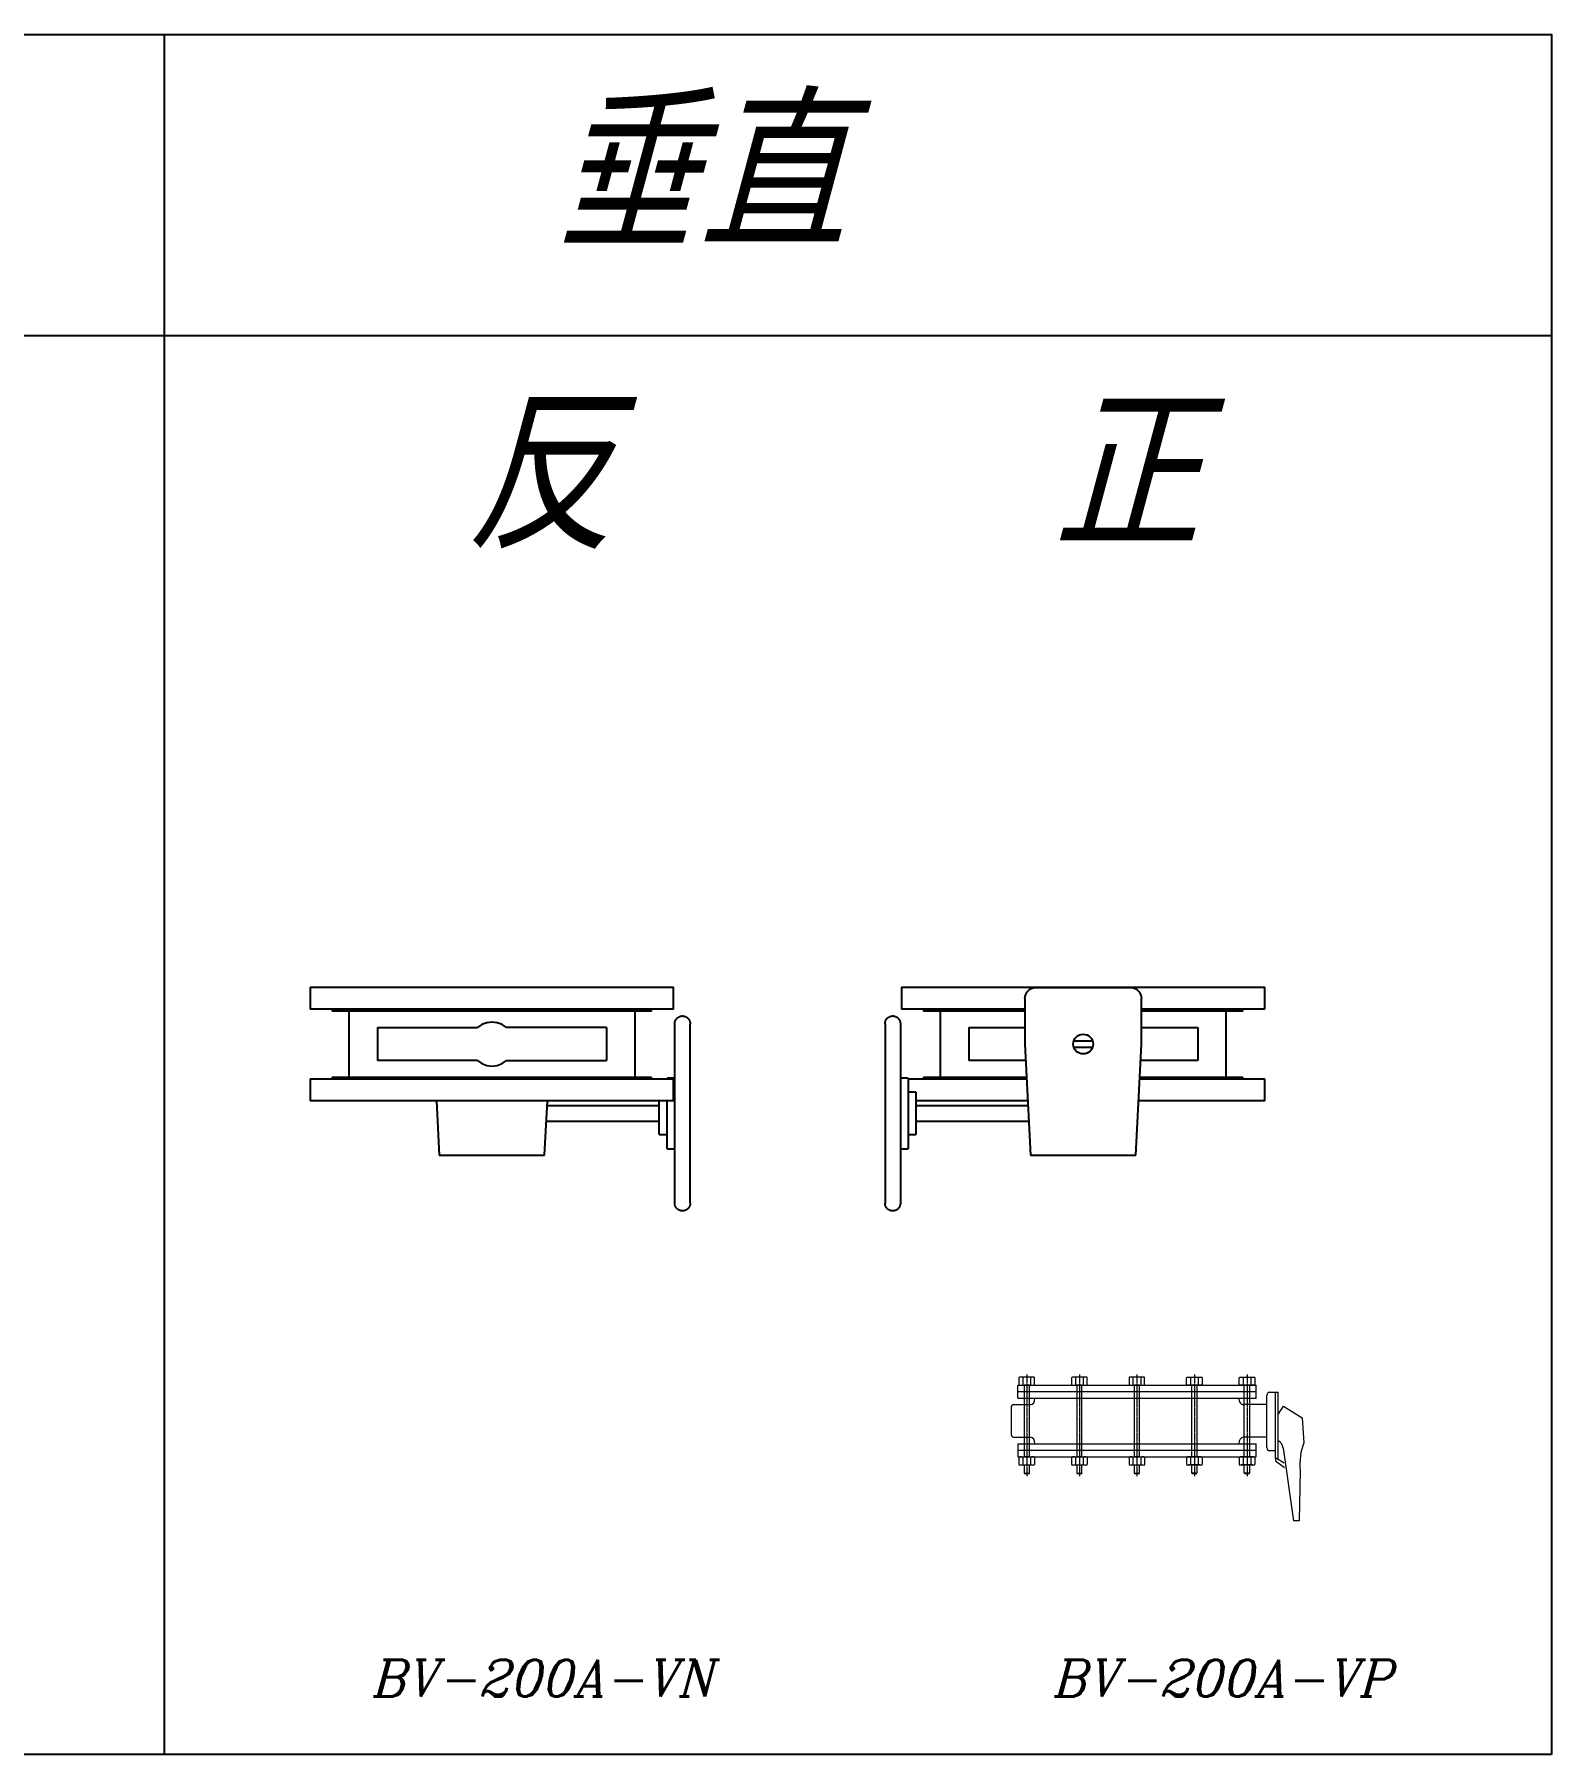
# Model space of a CAD drawing. Header units: millimetres. Extents: x -69706 to 52883, y -6882 to 68885.
# Drawn here: x 12785 to 14163, y 575 to 2137 of the extents above; entities that cross this region are included whole.
import ezdxf

# ---------------------------------------------------------------- set-up
doc = ezdxf.new("R2010")
doc.units = ezdxf.units.MM
doc.linetypes.add('CENTER', pattern=[2, 1.25, -0.25, 0.25, -0.25])
doc.layers.add('M-HVAC-VALV', color=10, linetype='Continuous', lineweight=13)
doc.styles.add('XFM7P20PCW$0$STDTEXT', font='complex.shx', dxfattribs={"bigfont": 'chineset.shx'})

# ---------------------------------------------------------------- blocks, each defined once
blk = doc.blocks.new('AC-Butterfly Valve')
for p, q in [((-91.1, 81.2), (-91.1, 74.5)), ((-79.4, 81.9), (-90.8, 81.9)), ((-88, 81.9), (-88, 73.9)), ((-82.1, 81.9), (-82.1, 73.9)), ((-79, 74.5), (-79, 81.2)), ((-50.4, 81.2), (-50.4, 74.5)), ((-38.7, 81.9), (-50.1, 81.9)), ((-47.4, 81.9), (-47.4, 73.9)), ((-41.4, 81.9), (-41.4, 73.9)), ((-38.4, 74.5), (-38.4, 81.2)), ((-6, 74.5), (-6, 81.2)), ((-5.7, 81.9), (5.7, 81.9)), ((-3, 81.9), (-3, 73.9)), ((3, 81.9), (3, 73.9)), ((6, 81.2), (6, 74.5)), ((38.4, 74.5), (38.4, 81.2)), ((38.7, 81.9), (50.1, 81.9)), ((41.4, 81.9), (41.4, 73.9)), ((47.4, 81.9), (47.4, 73.9)), ((50.4, 81.2), (50.4, 74.5)), ((79, 74.5), (79, 81.2)), ((79.4, 81.9), (90.8, 81.9)), ((82.1, 81.9), (82.1, 73.9)), ((88, 81.9), (88, 73.9)), ((91.1, 81.2), (91.1, 74.5)), ((-109.2, -2.9), (-109.2, 66.5)), ((-107.2, -1.8), (-107.2, 66.5)), ((92.1, 73.9), (-92.1, 73.9)), ((-92.1, 60.4), (-92.1, 73.9)), ((-90.8, 73.9), (-79.4, 73.9)), ((-87.1, 73.9), (-87.1, 0)), ((-83, 73.9), (-87.1, 73.9)), ((-83, 0), (-83, 73.9)), ((-50.1, 73.9), (-38.7, 73.9)), ((-46.4, 73.9), (-46.4, 0)), ((-42.4, 73.9), (-46.4, 73.9)), ((-42.4, 0), (-42.4, 73.9)), ((5.7, 73.9), (-5.7, 73.9)), ((-2, 0), (-2, 73.9)), ((-2, 73.9), (2, 73.9)), ((2, 73.9), (2, 0)), ((50.1, 73.9), (38.7, 73.9)), ((42.4, 0), (42.4, 73.9)), ((42.4, 73.9), (46.4, 73.9)), ((46.4, 73.9), (46.4, 0)), ((90.8, 73.9), (79.4, 73.9)), ((83, 0), (83, 73.9)), ((83, 73.9), (87.1, 73.9)), ((87.1, 73.9), (87.1, 0)), ((92.1, 60.4), (92.1, 73.9)), ((-100.5, 9.6), (-100.5, 63.2)), ((-100.5, 53.7), (-82.1, 53.7)), ((92.1, 60.4), (-92.1, 60.4)), ((78.7, 60.4), (78.7, 60.4)), ((95.5, 53.7), (82.1, 53.7)), ((97.2, 50.4), (97.2, 23.5)), ((-100.5, 20.1), (-82.1, 20.1)), ((92.1, 13.4), (-92.1, 13.4)), ((-92.1, 0), (-92.1, 13.4)), ((78.7, 13.4), (78.7, 13.4)), ((95.5, 20.1), (82.1, 20.1)), ((92.1, 13.4), (92.1, 0)), ((92.1, 0), (-92.1, 0)), ((-89.6, 0), (-80.6, 0)), ((-48.9, 0), (-39.9, 0)), ((4.5, 0), (-4.5, 0)), ((48.9, 0), (39.9, 0)), ((89.6, 0), (80.6, 0)), ((-91.1, -0.4), (-91.1, -8.1)), ((-89.6, -8.4), (-80.6, -8.4)), ((-88, -0.4), (-88, -8.1)), ((-87.1, -8.4), (-87.1, -17)), ((-83, -17), (-83, -8.4)), ((-82.1, -0.4), (-82.1, -8.1)), ((-79, -0.4), (-79, -8.1)), ((-50.4, -0.4), (-50.4, -8.1)), ((-48.9, -8.4), (-39.9, -8.4)), ((-47.4, -0.4), (-47.4, -8.1)), ((-46.4, -8.4), (-46.4, -17)), ((-42.4, -17), (-42.4, -8.4)), ((-41.4, -0.4), (-41.4, -8.1)), ((-38.4, -0.4), (-38.4, -8.1)), ((-6, -0.4), (-6, -8.1)), ((4.5, -8.4), (-4.5, -8.4)), ((-3, -0.4), (-3, -8.1)), ((-2, -17), (-2, -8.4)), ((2, -8.4), (2, -17)), ((3, -0.4), (3, -8.1)), ((6, -0.4), (6, -8.1)), ((38.4, -0.4), (38.4, -8.1)), ((48.9, -8.4), (39.9, -8.4)), ((41.4, -0.4), (41.4, -8.1)), ((42.4, -17), (42.4, -8.4)), ((46.4, -8.4), (46.4, -17)), ((47.4, -0.4), (47.4, -8.1)), ((50.4, -0.4), (50.4, -8.1)), ((79, -0.4), (79, -8.1)), ((89.6, -8.4), (80.6, -8.4)), ((82.1, -0.4), (82.1, -8.1)), ((83, -17), (83, -8.4)), ((87.1, -8.4), (87.1, -17)), ((88, -0.4), (88, -8.1)), ((91.1, -0.4), (91.1, -8.1)), ((-87.1, -17), (-83, -17)), ((-46.4, -17), (-42.4, -17)), ((2, -17), (-2, -17)), ((46.4, -17), (42.4, -17)), ((87.1, -17), (83, -17))]:
    blk.add_line(p, q)
at = {"color": 8, "linetype": 'CENTER'}
for p, q in [((-85.1, 84.6), (-85.1, -20.1)), ((-44.4, 84.6), (-44.4, -20.1)), ((0, 84.6), (0, -20.1)), ((44.4, 84.6), (44.4, -20.1)), ((85.1, 84.6), (85.1, -20.1))]:
    blk.add_line(p, q, dxfattribs=at)
at = {"ltscale": 0.03}
for p, q in [((-102.2, 66.5), (-109.2, 66.5)), ((-127.7, 40.1), (-129.1, 14.4)), ((-113.3, 52.1), (-127.7, 40.1)), ((-109.2, 43.7), (-113.3, 52.1)), ((-112.9, 8.7), (-120.9, -65.9)), ((-102.2, 6.3), (-107.2, 6.3)), ((-107.2, -4.1), (-114.1, -11.1)), ((-113.9, -6.6), (-107.8, -1.7)), ((-126.2, -14.1), (-125.5, -65.9)), ((-125.5, -65.9), (-120.9, -65.9))]:
    blk.add_line(p, q, dxfattribs=at)
at = {"color": 8}
for p, q in [((92.1, 67.1), (-92.1, 67.1)), ((92.1, 6.7), (-92.1, 6.7))]:
    blk.add_line(p, q, dxfattribs=at)
at = {"extrusion": (0, 0, -1)}
for centre, major_axis, start_param, end_param in [((-90.8, 81.2), (0, 0.671), 4.712389, 6.283185), ((-79.4, 81.2), (0, 0.671), 0, 1.570796), ((-50.1, 81.2), (0, 0.671), 4.712389, 6.283185), ((-38.7, 81.2), (0, 0.671), 0, 1.570796), ((-5.7, 81.2), (0, 0.671), 4.712389, 6.283185), ((5.7, 81.2), (0, 0.671), 0, 1.570796), ((38.7, 81.2), (0, 0.671), 4.712389, 6.283185), ((50.1, 81.2), (0, 0.671), 0, 1.570796), ((79.4, 81.2), (0, 0.671), 4.712389, 6.283185), ((90.8, 81.2), (0, 0.671), 0, 1.570796), ((-90.8, 74.5), (0, 0.671), 3.141593, 4.712389), ((-79.4, 74.5), (0, 0.671), 1.570796, 3.141593), ((-50.1, 74.5), (0, 0.671), 3.141593, 4.712389), ((-38.7, 74.5), (0, 0.671), 1.570796, 3.141593), ((-5.7, 74.5), (0, 0.671), 3.141593, 4.712389), ((5.7, 74.5), (0, 0.671), 1.570796, 3.141593), ((38.7, 74.5), (0, 0.671), 3.141593, 4.712389), ((50.1, 74.5), (0, 0.671), 1.570796, 3.141593), ((79.4, 74.5), (0, 0.671), 3.141593, 4.712389), ((90.8, 74.5), (0, 0.671), 1.570796, 3.141593), ((-82.1, 60.4), (0, 6.71), 1.570796, 3.141593), ((82.1, 60.4), (0, 6.71), 3.141593, 4.712389), ((95.5, 50.4), (0, 3.36), 0, 1.570796), ((-82.1, 13.4), (0, 6.71), 0, 1.570796), ((82.1, 13.4), (0, 6.71), 4.712389, 6.283185), ((95.5, 23.5), (0, 3.36), 1.570796, 3.141593), ((-102.2, 9.6), (0, 3.36), 1.570796, 3.141593), ((-89.6, -12.8), (0, 12.8), -0.242882, 0.242882), ((-85.1, -47.2), (0, 47.2), -0.126243, 0.126243), ((-80.6, -12.8), (0, 12.8), -0.242882, 0.242882), ((-48.9, -12.8), (0, 12.8), -0.242882, 0.242882), ((-44.4, -47.2), (0, 47.2), -0.126243, 0.126243), ((-39.9, -12.8), (0, 12.8), -0.242882, 0.242882), ((-4.5, -12.8), (0, 12.8), -0.242882, 0.242882), ((0, -47.2), (0, 47.2), -0.126243, 0.126243), ((4.5, -12.8), (0, 12.8), -0.242882, 0.242882), ((39.9, -12.8), (0, 12.8), -0.242882, 0.242882), ((44.4, -47.2), (0, 47.2), -0.126243, 0.126243), ((48.9, -12.8), (0, 12.8), -0.242882, 0.242882), ((80.6, -12.8), (0, 12.8), -0.242882, 0.242882), ((85.1, -47.2), (0, 47.2), -0.126243, 0.126243), ((89.6, -12.8), (0, 12.8), -0.242882, 0.242882), ((-89.6, 4.3), (0, 12.8), 2.898711, 3.384475), ((-85.1, 38.8), (0, 47.2), 3.01535, 3.267836), ((-80.6, 4.3), (0, 12.8), 2.898711, 3.384475), ((-48.9, 4.3), (0, 12.8), 2.898711, 3.384475), ((-44.4, 38.8), (0, 47.2), 3.01535, 3.267836), ((-39.9, 4.3), (0, 12.8), 2.898711, 3.384475), ((-4.5, 4.3), (0, 12.8), 2.898711, 3.384475), ((0, 38.8), (0, 47.2), 3.01535, 3.267836), ((4.5, 4.3), (0, 12.8), 2.898711, 3.384475), ((39.9, 4.3), (0, 12.8), 2.898711, 3.384475), ((44.4, 38.8), (0, 47.2), 3.01535, 3.267836), ((48.9, 4.3), (0, 12.8), 2.898711, 3.384475), ((80.6, 4.3), (0, 12.8), 2.898711, 3.384475), ((85.1, 38.8), (0, 47.2), 3.01535, 3.267836), ((89.6, 4.3), (0, 12.8), 2.898711, 3.384475), ((-85.1, 1.3), (0, 18.8), 2.925362, 3.357823), ((-44.4, 1.3), (0, 18.8), 2.925362, 3.357823), ((0, 1.3), (0, 18.8), 2.925362, 3.357823), ((44.4, 1.3), (0, 18.8), 2.925362, 3.357823), ((85.1, 1.3), (0, 18.8), 2.925362, 3.357823)]:
    blk.add_ellipse(centre, major_axis=major_axis, ratio=0.5, start_param=start_param, end_param=end_param, dxfattribs=at)
at = {"ltscale": 0.03, "extrusion": (0, 0, -1)}
for centre, major_axis, start_param, end_param in [((-102.2, 63.2), (0, 3.36), 0, 1.570796), ((-147, -7.7), (0, 42.2), 1.018849, 1.721614), ((-108.4, 7.3), (0, 9.14), -1.411469, -0.184238), ((-107.6, -3), (0, 1.33), -0.382935, 2.617579)]:
    blk.add_ellipse(centre, major_axis=major_axis, ratio=0.5, start_param=start_param, end_param=end_param, dxfattribs=at)
blk = doc.blocks.new('XFM7P20PCW$0$BV-200A-VN')
for p, q in [((-165, 152.4), (-165, 132.4)), ((-165, 152.4), (165, 152.4)), ((165, 132.4), (165, 152.4)), ((165, 132.4), (-165, 132.4)), ((-145, 132.4), (-145, 130.8)), ((145, 130.8), (-145, 130.8)), ((-130, 130.8), (-130, 70.8)), ((130, 70.8), (130, 130.8)), ((145, 130.8), (145, 132.4)), ((168.8, 124.9), (169, 125)), ((169, 125), (169.2, 125.2)), ((169.2, 125.2), (169.5, 125.3)), ((169.5, 125.3), (169.7, 125.5)), ((169.7, 125.5), (170, 125.6)), ((170, 125.6), (170.2, 125.7)), ((170.2, 125.7), (170.5, 125.8)), ((170.5, 125.8), (170.7, 125.9)), ((170.7, 125.9), (171, 126)), ((171, 126), (171.3, 126.1)), ((171.3, 126.1), (171.5, 126.1)), ((171.5, 126.1), (171.8, 126.2)), ((171.8, 126.2), (172.1, 126.2)), ((172.1, 126.2), (172.4, 126.3)), ((172.4, 126.3), (172.6, 126.3)), ((172.6, 126.3), (172.9, 126.3)), ((172.9, 126.3), (173, 126.3)), ((173, 126.3), (173.3, 126.3)), ((173.3, 126.3), (173.6, 126.3)), ((173.6, 126.3), (173.8, 126.2)), ((173.8, 126.2), (174.1, 126.2)), ((174.1, 126.2), (174.4, 126.2)), ((174.4, 126.2), (174.7, 126.1)), ((174.7, 126.1), (174.9, 126)), ((174.9, 126), (175.2, 125.9)), ((175.2, 125.9), (175.5, 125.9)), ((175.5, 125.9), (175.7, 125.7)), ((175.7, 125.7), (176, 125.6)), ((176, 125.6), (176.2, 125.5)), ((176.2, 125.5), (176.5, 125.4)), ((176.5, 125.4), (176.7, 125.2)), ((176.7, 125.2), (177, 125.1)), ((177, 125.1), (177.2, 124.9)), ((-104, 115.8), (-13.2, 115.8)), ((-104, 115.8), (-104, 85.8)), ((-9.3, 118.5), (-13.2, 115.8)), ((-4.8, 120.2), (-9.3, 118.5)), ((0, 120.8), (-4.8, 120.2)), ((4.8, 120.2), (0, 120.8)), ((9.3, 118.5), (4.8, 120.2)), ((13.2, 115.8), (9.3, 118.5)), ((104, 115.8), (13.2, 115.8)), ((104, 115.8), (104, 85.8)), ((166, 119.9), (166.1, 120.1)), ((166, 119.6), (166, 119.9)), ((166, 119.3), (166, 119.6)), ((166, -43.7), (166, 119.3)), ((166.1, 120.7), (166.2, 121)), ((166.1, 120.4), (166.1, 120.7)), ((166.1, 120.1), (166.1, 120.4)), ((166.2, 121), (166.3, 121.2)), ((166.3, 121.2), (166.4, 121.5)), ((166.4, 121.8), (166.6, 122)), ((166.4, 121.5), (166.4, 121.8)), ((166.6, 122), (166.7, 122.3)), ((166.7, 122.3), (166.8, 122.5)), ((166.8, 122.5), (166.9, 122.8)), ((166.9, 122.8), (167.1, 123)), ((167.1, 123), (167.2, 123.3)), ((167.2, 123.3), (167.4, 123.5)), ((167.4, 123.5), (167.6, 123.7)), ((167.6, 123.7), (167.7, 123.9)), ((167.7, 123.9), (167.9, 124.1)), ((167.9, 124.1), (168.1, 124.3)), ((168.1, 124.3), (168.3, 124.5)), ((168.3, 124.5), (168.5, 124.7)), ((168.5, 124.7), (168.8, 124.9)), ((177.2, 124.9), (177.4, 124.7)), ((177.4, 124.7), (177.6, 124.6)), ((177.6, 124.6), (177.8, 124.4)), ((177.8, 124.4), (178, 124.2)), ((178, 124.2), (178.2, 124)), ((178.2, 124), (178.4, 123.8)), ((178.4, 123.8), (178.6, 123.5)), ((178.6, 123.5), (178.7, 123.3)), ((178.7, 123.3), (178.9, 123.1)), ((178.9, 123.1), (179, 122.8)), ((179, 122.8), (179.2, 122.6)), ((179.2, 122.6), (179.3, 122.3)), ((179.3, 122.3), (179.4, 122.1)), ((179.4, 122.1), (179.5, 121.8)), ((179.5, 121.8), (179.6, 121.6)), ((179.6, 121.6), (179.7, 121.3)), ((179.7, 121.3), (179.8, 121)), ((179.8, 121), (179.8, 120.8)), ((179.8, 120.8), (179.9, 120.5)), ((179.9, 120.5), (179.9, 120.2)), ((179.9, 120.2), (180, 119.9)), ((180, 119.9), (180, 119.7)), ((180, 119.7), (180, 119.4)), ((180, 119.4), (180, 119.3)), ((180, -43.7), (180, 119.3)), ((-13.2, 85.8), (-104, 85.8)), ((-13.2, 85.8), (-9.3, 83.1)), ((-9.3, 83.1), (-4.8, 81.4)), ((-4.8, 81.4), (0, 80.8)), ((0, 80.8), (4.8, 81.4)), ((4.8, 81.4), (9.3, 83.1)), ((9.3, 83.1), (13.2, 85.8)), ((13.2, 85.8), (104, 85.8)), ((-165, 69.2), (-165, 49.2)), ((-165, 69.2), (165, 69.2)), ((-145, 70.8), (-145, 69.2)), ((-145, 70.8), (145, 70.8)), ((145, 69.2), (145, 70.8)), ((166, 69.8), (159, 69.8)), ((159, 69.5), (159, 69.8)), ((165, 49.2), (165, 69.2)), ((165, 49.2), (-165, 49.2)), ((-50.4, 49.2), (-47.8, 0)), ((47.8, 0), (50.4, 49.2)), ((152, 18.6), (152, 49.3)), ((159, 5.8), (159, 49.3)), ((152, 44.8), (50.2, 44.8)), ((49.4, 30.8), (152, 30.8)), ((152, 18.6), (159, 18.6)), ((-47.8, 0), (47.8, 0)), ((159, 5.8), (166, 5.8)), ((166, -43.8), (166, -43.7)), ((166, -44.1), (166, -43.8)), ((166, -44.3), (166, -44.1)), ((166.1, -44.6), (166, -44.3)), ((166.1, -44.9), (166.1, -44.6)), ((166.2, -45.2), (166.1, -44.9)), ((166.2, -45.4), (166.2, -45.2)), ((166.3, -45.7), (166.2, -45.4)), ((166.4, -46), (166.3, -45.7)), ((166.5, -46.2), (166.4, -46)), ((166.6, -46.5), (166.5, -46.2)), ((166.7, -46.7), (166.6, -46.5)), ((166.8, -47), (166.7, -46.7)), ((179.3, -46.7), (179.2, -46.9)), ((179.4, -46.4), (179.3, -46.7)), ((179.6, -46.2), (179.4, -46.4)), ((179.7, -45.6), (179.6, -45.9)), ((179.6, -45.9), (179.6, -46.2)), ((179.8, -45.4), (179.7, -45.6)), ((179.9, -45.1), (179.8, -45.4)), ((180, -44.3), (179.9, -44.5)), ((179.9, -44.5), (179.9, -44.8)), ((179.9, -44.8), (179.9, -45.1)), ((180, -43.7), (180, -44)), ((180, -44), (180, -44.3)), ((167, -47.2), (166.8, -47)), ((167.1, -47.5), (167, -47.2)), ((167.3, -47.7), (167.1, -47.5)), ((167.4, -47.9), (167.3, -47.7)), ((167.6, -48.2), (167.4, -47.9)), ((167.8, -48.4), (167.6, -48.2)), ((168, -48.6), (167.8, -48.4)), ((168.2, -48.8), (168, -48.6)), ((168.4, -49), (168.2, -48.8)), ((168.6, -49.1), (168.4, -49)), ((168.8, -49.3), (168.6, -49.1)), ((169, -49.5), (168.8, -49.3)), ((169.3, -49.6), (169, -49.5)), ((169.5, -49.8), (169.3, -49.6)), ((169.8, -49.9), (169.5, -49.8)), ((170, -50), (169.8, -49.9)), ((170.3, -50.1), (170, -50)), ((170.5, -50.3), (170.3, -50.1)), ((170.8, -50.3), (170.5, -50.3)), ((171.1, -50.4), (170.8, -50.3)), ((171.3, -50.5), (171.1, -50.4)), ((171.6, -50.6), (171.3, -50.5)), ((171.9, -50.6), (171.6, -50.6)), ((172.2, -50.6), (171.9, -50.6)), ((172.4, -50.7), (172.2, -50.6)), ((172.7, -50.7), (172.4, -50.7)), ((173, -50.7), (172.7, -50.7)), ((173.1, -50.7), (173, -50.7)), ((173.4, -50.7), (173.1, -50.7)), ((173.6, -50.7), (173.4, -50.7)), ((173.9, -50.6), (173.6, -50.7)), ((174.2, -50.6), (173.9, -50.6)), ((174.5, -50.5), (174.2, -50.6)), ((174.7, -50.5), (174.5, -50.5)), ((175, -50.4), (174.7, -50.5)), ((175.3, -50.3), (175, -50.4)), ((175.5, -50.2), (175.3, -50.3)), ((175.8, -50.1), (175.5, -50.2)), ((176, -50), (175.8, -50.1)), ((176.3, -49.9), (176, -50)), ((176.5, -49.7), (176.3, -49.9)), ((176.8, -49.6), (176.5, -49.7)), ((177, -49.4), (176.8, -49.6)), ((177.2, -49.3), (177, -49.4)), ((177.5, -49.1), (177.2, -49.3)), ((177.7, -48.9), (177.5, -49.1)), ((177.9, -48.7), (177.7, -48.9)), ((178.1, -48.5), (177.9, -48.7)), ((178.3, -48.3), (178.1, -48.5)), ((178.4, -48.1), (178.3, -48.3)), ((178.6, -47.9), (178.4, -48.1)), ((178.8, -47.7), (178.6, -47.9)), ((178.9, -47.4), (178.8, -47.7)), ((179.1, -47.2), (178.9, -47.4)), ((179.2, -46.9), (179.1, -47.2))]:
    blk.add_line(p, q)
blk = doc.blocks.new('XFM7P20PCW$0$BV-200A-VP')
for p, q in [((-165, 0.6), (-165, -19.4)), ((-165, 0.6), (165, 0.6)), ((43.6, 0), (-43.6, 0)), ((165, -19.4), (165, 0.6)), ((-53.1, -9.6), (-53.1, -51)), ((53.1, -51), (53.1, -9.6)), ((-179.9, -31.1), (-179.8, -30.8)), ((-179.9, -31.4), (-179.9, -31.1)), ((-179.8, -30.8), (-179.7, -30.6)), ((-179.7, -30.6), (-179.6, -30.3)), ((-179.6, -30), (-179.4, -29.8)), ((-179.6, -30.3), (-179.6, -30)), ((-179.4, -29.8), (-179.3, -29.5)), ((-179.3, -29.5), (-179.2, -29.3)), ((-179.2, -29.3), (-179.1, -29)), ((-179.1, -29), (-178.9, -28.8)), ((-178.9, -28.8), (-178.8, -28.5)), ((-178.8, -28.5), (-178.6, -28.3)), ((-178.6, -28.3), (-178.4, -28.1)), ((-178.4, -28.1), (-178.3, -27.9)), ((-178.3, -27.9), (-178.1, -27.7)), ((-178.1, -27.7), (-177.9, -27.5)), ((-177.9, -27.5), (-177.7, -27.3)), ((-177.7, -27.3), (-177.5, -27.1)), ((-177.5, -27.1), (-177.2, -26.9)), ((-177.2, -26.9), (-177, -26.8)), ((-177, -26.8), (-176.8, -26.6)), ((-176.8, -26.6), (-176.5, -26.5)), ((-176.5, -26.5), (-176.3, -26.3)), ((-176.3, -26.3), (-176, -26.2)), ((-176, -26.2), (-175.8, -26.1)), ((-175.8, -26.1), (-175.5, -26)), ((-175.5, -26), (-175.3, -25.9)), ((-175.3, -25.9), (-175, -25.8)), ((-175, -25.8), (-174.7, -25.7)), ((-174.7, -25.7), (-174.5, -25.7)), ((-174.5, -25.7), (-174.2, -25.6)), ((-174.2, -25.6), (-173.9, -25.6)), ((-173.9, -25.6), (-173.6, -25.5)), ((-173.6, -25.5), (-173.4, -25.5)), ((-173.4, -25.5), (-173.1, -25.5)), ((-173.1, -25.5), (-173, -25.5)), ((-173, -25.5), (-172.7, -25.5)), ((-172.7, -25.5), (-172.4, -25.5)), ((-172.4, -25.5), (-172.2, -25.6)), ((-172.2, -25.6), (-171.9, -25.6)), ((-171.9, -25.6), (-171.6, -25.6)), ((-171.6, -25.6), (-171.3, -25.7)), ((-171.3, -25.7), (-171.1, -25.8)), ((-171.1, -25.8), (-170.8, -25.9)), ((-170.8, -25.9), (-170.5, -25.9)), ((-170.5, -25.9), (-170.3, -26.1)), ((-170.3, -26.1), (-170, -26.2)), ((-170, -26.2), (-169.8, -26.3)), ((-169.8, -26.3), (-169.5, -26.4)), ((-169.5, -26.4), (-169.3, -26.6)), ((-169.3, -26.6), (-169, -26.7)), ((-169, -26.7), (-168.8, -26.9)), ((-168.8, -26.9), (-168.6, -27.1)), ((-168.6, -27.1), (-168.4, -27.2)), ((-168.4, -27.2), (-168.2, -27.4)), ((-168.2, -27.4), (-168, -27.6)), ((-168, -27.6), (-167.8, -27.8)), ((-167.8, -27.8), (-167.6, -28)), ((-167.6, -28), (-167.4, -28.3)), ((-167.4, -28.3), (-167.3, -28.5)), ((-167.3, -28.5), (-167.1, -28.7)), ((-167.1, -28.7), (-167, -29)), ((-167, -29), (-166.8, -29.2)), ((-166.8, -29.2), (-166.7, -29.5)), ((-166.7, -29.5), (-166.6, -29.7)), ((-166.6, -29.7), (-166.5, -30)), ((-166.5, -30), (-166.4, -30.2)), ((-166.4, -30.2), (-166.3, -30.5)), ((-166.3, -30.5), (-166.2, -30.8)), ((-166.2, -30.8), (-166.2, -31)), ((-166.2, -31), (-166.1, -31.3)), ((-53.2, -19.4), (-165, -19.4)), ((-145, -19.4), (-145, -21)), ((-53.2, -21), (-145, -21)), ((-130, -21), (-130, -81)), ((165, -19.4), (53.2, -19.4)), ((145, -21), (53.2, -21)), ((130, -81), (130, -21)), ((145, -21), (145, -19.4)), ((-180, -31.9), (-179.9, -31.7)), ((-180, -32.2), (-180, -31.9)), ((-180, -32.5), (-180, -32.2)), ((-180, -32.5), (-180, -195.5)), ((-179.9, -31.7), (-179.9, -31.4)), ((-166.1, -31.3), (-166.1, -31.6)), ((-166.1, -31.6), (-166, -31.9)), ((-166, -31.9), (-166, -32.1)), ((-166, -32.1), (-166, -32.4)), ((-166, -32.4), (-166, -32.5)), ((-166, -32.5), (-166, -195.5)), ((-104, -36), (-53.1, -36)), ((-104, -36), (-104, -66)), ((53.1, -36), (104, -36)), ((104, -36), (104, -66)), ((-53.1, -51), (-47.8, -151.8)), ((8.6, -48.3), (-8.6, -48.3)), ((-8.6, -53.7), (8.6, -53.7)), ((47.8, -151.8), (53.1, -51)), ((-52.3, -66), (-104, -66)), ((104, -66), (52.3, -66)), ((-159, -82), (-166, -82)), ((-159, -82), (-159, -146)), ((-159, -82.6), (-51.5, -82.6)), ((-145, -81), (-145, -82.6)), ((-145, -81), (-51.6, -81)), ((51.5, -82.6), (165, -82.6)), ((51.6, -81), (145, -81)), ((145, -82.6), (145, -81)), ((165, -102.6), (165, -82.6)), ((-152, -94.8), (-159, -94.8)), ((-50.5, -102.6), (-152.1, -102.6)), ((-152, -94.8), (-152, -133.2)), ((-50.2, -107), (-152, -107)), ((165, -102.6), (50.5, -102.6)), ((-152, -121), (-49.4, -121)), ((-159, -133.2), (-152, -133.2)), ((-166, -146), (-159, -146)), ((-47.8, -151.8), (47.8, -151.8)), ((-180, -195.6), (-180, -195.5)), ((-180, -195.9), (-180, -195.6)), ((-180, -196.1), (-180, -195.9)), ((-179.9, -196.4), (-180, -196.1)), ((-179.9, -196.7), (-179.9, -196.4)), ((-179.8, -197), (-179.9, -196.7)), ((-179.8, -197.2), (-179.8, -197)), ((-179.7, -197.5), (-179.8, -197.2)), ((-179.6, -197.8), (-179.7, -197.5)), ((-179.5, -198), (-179.6, -197.8)), ((-179.4, -198.3), (-179.5, -198)), ((-179.3, -198.5), (-179.4, -198.3)), ((-179.2, -198.8), (-179.3, -198.5)), ((-179, -199), (-179.2, -198.8)), ((-178.9, -199.3), (-179, -199)), ((-178.7, -199.5), (-178.9, -199.3)), ((-178.6, -199.7), (-178.7, -199.5)), ((-178.4, -200), (-178.6, -199.7)), ((-178.2, -200.2), (-178.4, -200)), ((-178, -200.4), (-178.2, -200.2)), ((-177.8, -200.6), (-178, -200.4)), ((-177.6, -200.8), (-177.8, -200.6)), ((-177.4, -200.9), (-177.6, -200.8)), ((-177.2, -201.1), (-177.4, -200.9)), ((-177, -201.3), (-177.2, -201.1)), ((-176.7, -201.4), (-177, -201.3)), ((-176.5, -201.6), (-176.7, -201.4)), ((-176.2, -201.7), (-176.5, -201.6)), ((-176, -201.8), (-176.2, -201.7)), ((-175.7, -201.9), (-176, -201.8)), ((-175.5, -202.1), (-175.7, -201.9)), ((-175.2, -202.1), (-175.5, -202.1)), ((-174.9, -202.2), (-175.2, -202.1)), ((-174.7, -202.3), (-174.9, -202.2)), ((-174.4, -202.4), (-174.7, -202.3)), ((-174.1, -202.4), (-174.4, -202.4)), ((-173.8, -202.4), (-174.1, -202.4)), ((-173.6, -202.5), (-173.8, -202.4)), ((-173.3, -202.5), (-173.6, -202.5)), ((-173, -202.5), (-173.3, -202.5)), ((-172.9, -202.5), (-173, -202.5)), ((-172.6, -202.5), (-172.9, -202.5)), ((-172.4, -202.5), (-172.6, -202.5)), ((-172.1, -202.4), (-172.4, -202.5)), ((-171.8, -202.4), (-172.1, -202.4)), ((-171.5, -202.3), (-171.8, -202.4)), ((-171.3, -202.3), (-171.5, -202.3)), ((-171, -202.2), (-171.3, -202.3)), ((-170.7, -202.1), (-171, -202.2)), ((-170.5, -202), (-170.7, -202.1)), ((-170.2, -201.9), (-170.5, -202)), ((-170, -201.8), (-170.2, -201.9)), ((-169.7, -201.7), (-170, -201.8)), ((-169.5, -201.5), (-169.7, -201.7)), ((-169.2, -201.4), (-169.5, -201.5)), ((-169, -201.2), (-169.2, -201.4)), ((-168.8, -201.1), (-169, -201.2)), ((-168.5, -200.9), (-168.8, -201.1)), ((-168.3, -200.7), (-168.5, -200.9)), ((-168.1, -200.5), (-168.3, -200.7)), ((-167.9, -200.3), (-168.1, -200.5)), ((-167.7, -200.1), (-167.9, -200.3)), ((-167.6, -199.9), (-167.7, -200.1)), ((-167.4, -199.7), (-167.6, -199.9)), ((-167.2, -199.5), (-167.4, -199.7)), ((-167.1, -199.2), (-167.2, -199.5)), ((-166.9, -199), (-167.1, -199.2)), ((-166.8, -198.7), (-166.9, -199)), ((-166.7, -198.5), (-166.8, -198.7)), ((-166.6, -198.2), (-166.7, -198.5)), ((-166.4, -198), (-166.6, -198.2)), ((-166.3, -197.4), (-166.4, -197.7)), ((-166.4, -197.7), (-166.4, -198)), ((-166.2, -197.2), (-166.3, -197.4)), ((-166.1, -196.9), (-166.2, -197.2)), ((-166, -196.1), (-166.1, -196.3)), ((-166.1, -196.3), (-166.1, -196.6)), ((-166.1, -196.6), (-166.1, -196.9)), ((-166, -195.5), (-166, -195.8)), ((-166, -195.8), (-166, -196.1))]:
    blk.add_line(p, q)
blk.add_circle((0, -51), 9)
for centre, start, end in [((-43.6, -9.6), 90, 180), ((43.6, -9.6), 0, 90)]:
    blk.add_arc(centre, 9.56, start, end)

msp = doc.modelspace()

# ---------------------------------------------------------------- linework, layer by layer
for p, q in [((12902.552, 2137.374), (12902.552, 575.278)), ((10941.156, 1863.99), (14162.749, 1863.99))]:
    msp.add_line(p, q)
msp.add_lwpolyline([(14162.749, 575.278), (10941.156, 575.278), (10941.156, 2137.374), (14162.749, 2137.374)], close=True)

# ---------------------------------------------------------------- block references
for name, p in [('XFM7P20PCW$0$BV-200A-VN', (13200.352, 1119.705)), ('XFM7P20PCW$0$BV-200A-VP', (13737.329, 1271.505))]:
    msp.add_blockref(name, p)
at = {"layer": 'M-HVAC-VALV', "xscale": -1.175590197429394, "yscale": 0.8816926478667603, "zscale": 1.175590197429394}
msp.add_blockref('AC-Butterfly Valve', (13786.09, 845.723), dxfattribs=at)

# ---------------------------------------------------------------- texts
at = {"style": 'XFM7P20PCW$0$STDTEXT', "oblique": 15}
for s, height, p in [('垂直', 133.7011, (13251.93, 1943.526)), ('反', 133.701, (13174.402, 1670.615)), ('正', 133.701, (13707.269, 1670.615)), ('BV-200A-VN', 33.4253, (13089.974, 627.984)), ('BV-200A-VP', 33.4253, (13708.392, 627.984))]:
    msp.add_text(s, height=height, dxfattribs=at).set_placement(p)

doc.saveas('drawing.dxf')
